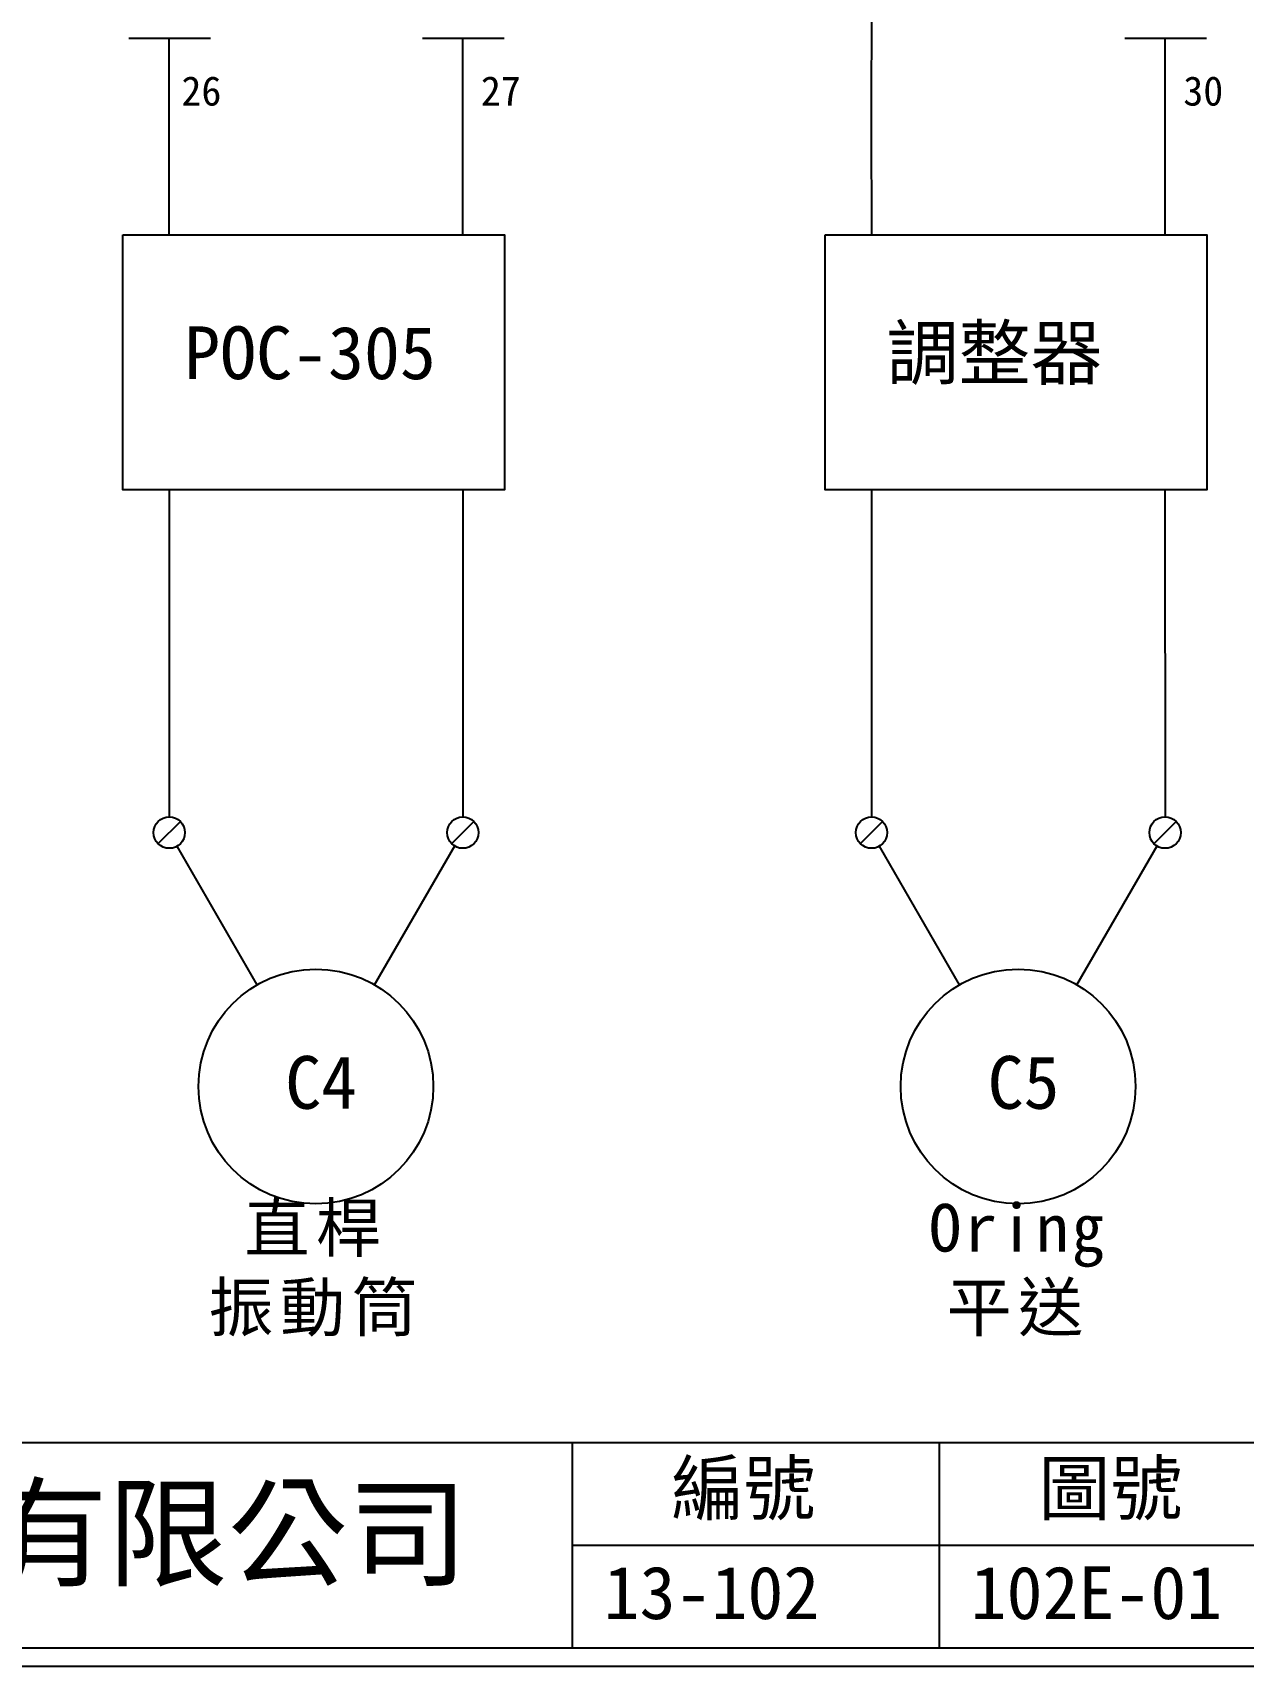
# Model space of a CAD drawing. Extents: x 10 to 297, y 3 to 207.
# Drawn here: x 109 to 191.4, y 3 to 114.3 of the extents above; entities that cross this region are included whole.
import ezdxf

# ---------------------------------------------------------------- set-up
doc = ezdxf.new("R2010")
doc.units = 0
doc.layers.get('0').update_dxf_attribs({"linetype": 'CONTINUOUS'})
doc.layers.add('圖框層', color=7, linetype='CONTINUOUS')
doc.layers.add('標尺寸層', color=3, linetype='CONTINUOUS')
doc.styles.add('STSL', font='KAIU.TTF')
doc.styles.add('標楷體', font='KAIU.TTF')

msp = doc.modelspace()

# ---------------------------------------------------------------- linework, layer by layer
for p, q in [((166.14, 131.57), (166.09, 108.09)), ((118.25, 113.95), (118.25, 108.09)), ((138.25, 113.95), (138.25, 108.09)), ((186.09, 113.95), (186.09, 108.09)), ((118.25, 108.09), (118.25, 100.55)), ((138.25, 108.09), (138.25, 100.55)), ((166.09, 108.09), (166.1, 100.55)), ((186.09, 108.09), (186.1, 100.55)), ((118.26, 83.17), (118.27, 60.88)), ((138.26, 83.17), (138.27, 60.88)), ((166.1, 83.17), (166.11, 60.88)), ((186.1, 83.17), (186.11, 60.88)), ((119.03, 60.57), (117.51, 59.06)), ((139.03, 60.57), (137.51, 59.06)), ((166.87, 60.57), (165.36, 59.06)), ((186.87, 60.57), (185.36, 59.06)), ((124.26, 49.44), (118.81, 58.88)), ((132.26, 49.44), (137.72, 58.9)), ((172.1, 49.44), (166.65, 58.88)), ((180.1, 49.44), (185.56, 58.9))]:
    msp.add_line(p, q)
for centre, radius in [((118.27, 59.81), 1.07), ((138.27, 59.81), 1.07), ((166.11, 59.81), 1.07), ((186.11, 59.81), 1.07), ((128.26, 42.51), 8), ((176.1, 42.51), 8)]:
    msp.add_circle(centre, radius)
at = {"layer": '圖框層', "color": 7}
for p, q in [((11.25, 18.25), (295.75, 18.25)), ((145.75, 4.25), (145.75, 18.25)), ((170.75, 4.25), (170.75, 18.25)), ((145.75, 11.25), (295.75, 11.25)), ((11.25, 4.25), (295.75, 4.25)), ((10, 3), (297, 3))]:
    msp.add_line(p, q, dxfattribs=at)
at = {"layer": '標尺寸層', "color": 7}
for p, q in [((115.52, 113.95), (121.09, 113.95)), ((118.25, 113.95), (118.25, 108.09)), ((135.52, 113.95), (141.09, 113.95)), ((183.37, 113.95), (188.93, 113.95))]:
    msp.add_line(p, q, dxfattribs=at)
for points in [[(115.11, 100.55), (141.1, 100.55), (141.1, 83.17), (115.11, 83.17)], [(162.95, 100.55), (188.95, 100.55), (188.95, 83.17), (162.95, 83.17)]]:
    msp.add_lwpolyline(points, close=True, dxfattribs=at)

# ---------------------------------------------------------------- texts
at = {"color": 0, "char_height": 3.25, "attachment_point": 2, "style": '標楷體'}
for s, insert, width in [('{\\T1.1;直桿\\P振動筒}', (128.26, 34.51), 28.0724), ('{\\T1.1;Oring\\P平送}', (176.1, 34.51), 24.1454)]:
    msp.add_mtext(s, dxfattribs=dict(at, insert=insert, width=width))
at = {"layer": '圖框層', "color": 4, "style": 'STSL'}
for s, height, p in [('26', 2, (119.1, 109.35)), ('27', 2, (139.5, 109.35)), ('30', 2, (187.35, 109.35)), ('調整器', 3.6, (167.13, 90.71)), ('POC-305', 3.6, (119.29, 90.71)), ('C4', 3.6, (126.17, 40.99)), ('C5', 3.6, (174.02, 40.99)), ('編號', 3.6, (152.47, 13.34)), ('圖號', 3.6, (177.47, 13.34)), ('泓陞自動化科技有限公司', 6, (48.6, 9.08)), ('13-102', 3.6, (147.86, 6.22)), ('102E-01', 3.6, (172.86, 6.22))]:
    msp.add_text(s, height=height, dxfattribs=at).set_placement(p)

doc.saveas('drawing.dxf')
